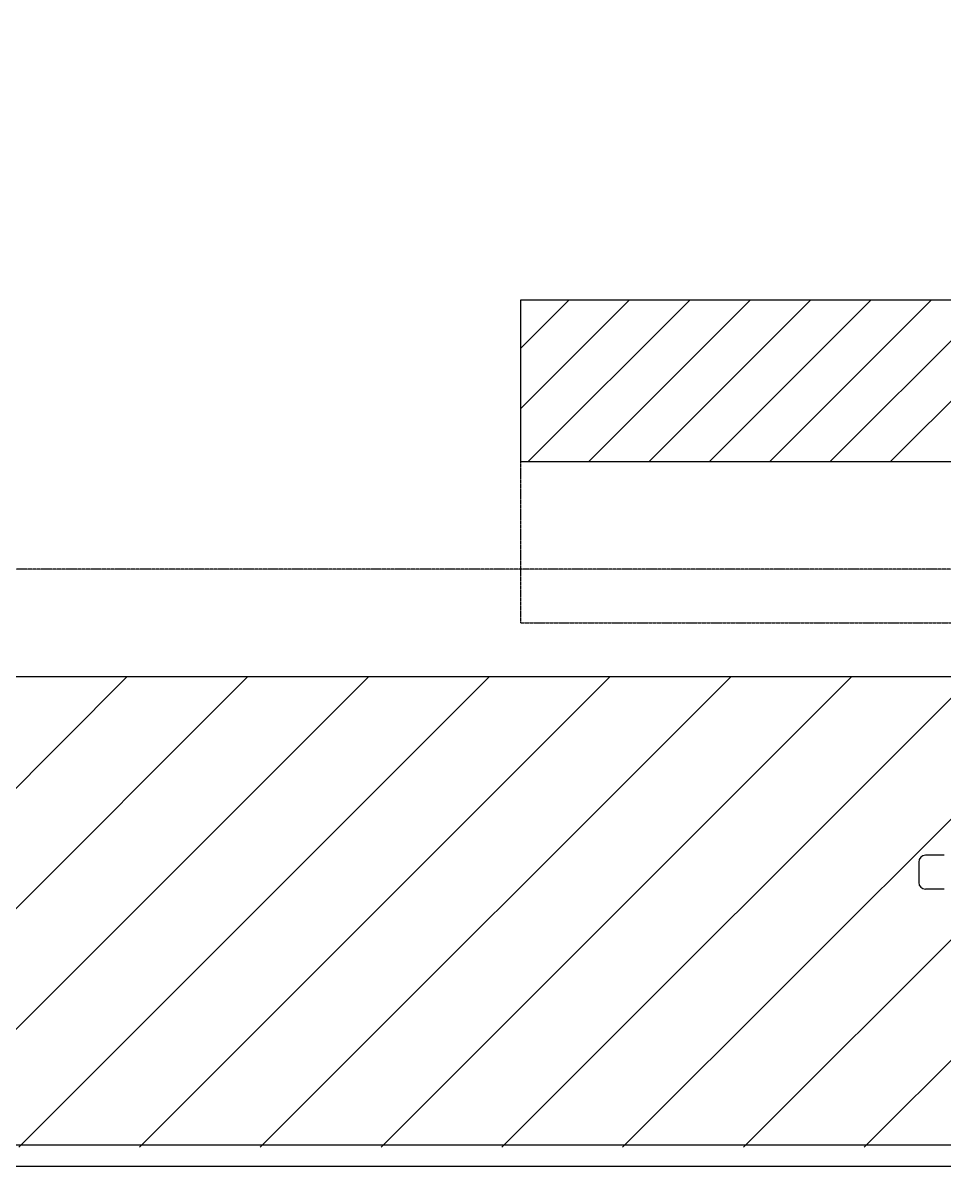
# Model space of a CAD drawing. Extents: x -599358 to 2865263, y -1062760 to 486533.
# Drawn here: x 273936 to 275648, y -692984 to -690859 of the extents above; entities that cross this region are included whole.
import ezdxf

# ---------------------------------------------------------------- set-up
doc = ezdxf.new("R2010")
doc.units = 0
doc.linetypes.add('DASH', pattern=[0.35, 0.25, -0.1])
for name, color, linetype in [('A-HATCH-1', 252, 'Continuous'), ('A-LIN-V', 9, 'Continuous'), ('A-SFCE', 30, 'Continuous'), ('EWHS5T6M-3', 7, 'Continuous'), ('FHSGH10105-主梁-04', 7, 'Continuous'), ('FHSGH10105-主梁-06', 7, 'Continuous')]:
    doc.layers.add(name, color=color, linetype=linetype)

# ---------------------------------------------------------------- blocks, each defined once
blk = doc.blocks.new('G$C2C10B007')
at = {"layer": 'A-LIN-V'}
h = blk.add_hatch(dxfattribs=at)
h.set_pattern_fill('ANSI31', color=252, scale=50)
h.set_pattern_definition([(45, (0, 400), (-56.1266, 56.1266), [])])
h.paths.add_polyline_path([(-150, 600), (-3050, 600), (-3050, 300), (3050, 300), (3050, 600), (150, 600), (150, 2100), (-150, 2100)])
blk.add_lwpolyline([(-150, 600), (-3050, 600), (-3050, 300), (3050, 300), (3050, 600), (150, 600), (150, 2100), (-150, 2100), (-150, 600)], dxfattribs=at)
at = {"layer": 'A-SFCE', "linetype": 'DASH'}
for p, q in [((-3050, 300), (-3050, 0)), ((-3050, 0), (3050, 0))]:
    blk.add_line(p, q, dxfattribs=at)

msp = doc.modelspace()

# ---------------------------------------------------------------- hatches: boundary and pattern name
at = {"layer": 'A-HATCH-1'}
h = msp.add_hatch(dxfattribs=at)
h.set_pattern_fill('ANSI31', color=4, scale=100, angle=180)
h.set_pattern_definition([(45, (-1118239.83, -1271056.52), (-112.253202, 112.253202), [])])
h.paths.add_polyline_path([(277910.6, -692074), (270134.9, -692074), (270134.9, -692949), (277910.6, -692949)])

# ---------------------------------------------------------------- linework, layer by layer
at = {"color": 6, "linetype": 'DASH'}
msp.add_line((277910.6, -691874), (270080.6, -691874), dxfattribs=at)
at = {"layer": 'EWHS5T6M-3', "color": 4, "linetype": 'Continuous'}
for p, q in [((275648, -692406.2), (275613.4, -692406.2)), ((275648, -692406.2), (275613.4, -692406.2)), ((275600.8, -692418.7), (275600.8, -692456.5)), ((275600.8, -692418.7), (275600.8, -692456.5)), ((275648, -692469), (275613.4, -692469)), ((275648, -692469), (275613.4, -692469))]:
    msp.add_line(p, q, dxfattribs=at)
for centre, start, end in [((275613.4, -692418.7), 90, 180), ((275613.4, -692418.7), 90, 180), ((275613.4, -692456.5), 180, 270), ((275613.4, -692456.5), 180, 270)]:
    msp.add_arc(centre, 12.6, start, end, dxfattribs=at)
at = {"layer": 'FHSGH10105-主梁-04', "color": 4, "linetype": 'Continuous'}
msp.add_line((270125.8, -692074), (277910.6, -692074), dxfattribs=at)
at = {"layer": 'FHSGH10105-主梁-06', "color": 4, "linetype": 'Continuous'}
for p, q in [((270379.6, -692944.7), (277910.6, -692944.7)), ((270386.3, -692984), (277910.6, -692984))]:
    msp.add_line(p, q, dxfattribs=at)

# ---------------------------------------------------------------- block references
at = {"layer": 'A-LIN-V'}
msp.add_blockref('G$C2C10B007', (277910.6, -691974), dxfattribs=at)

doc.saveas('drawing.dxf')
